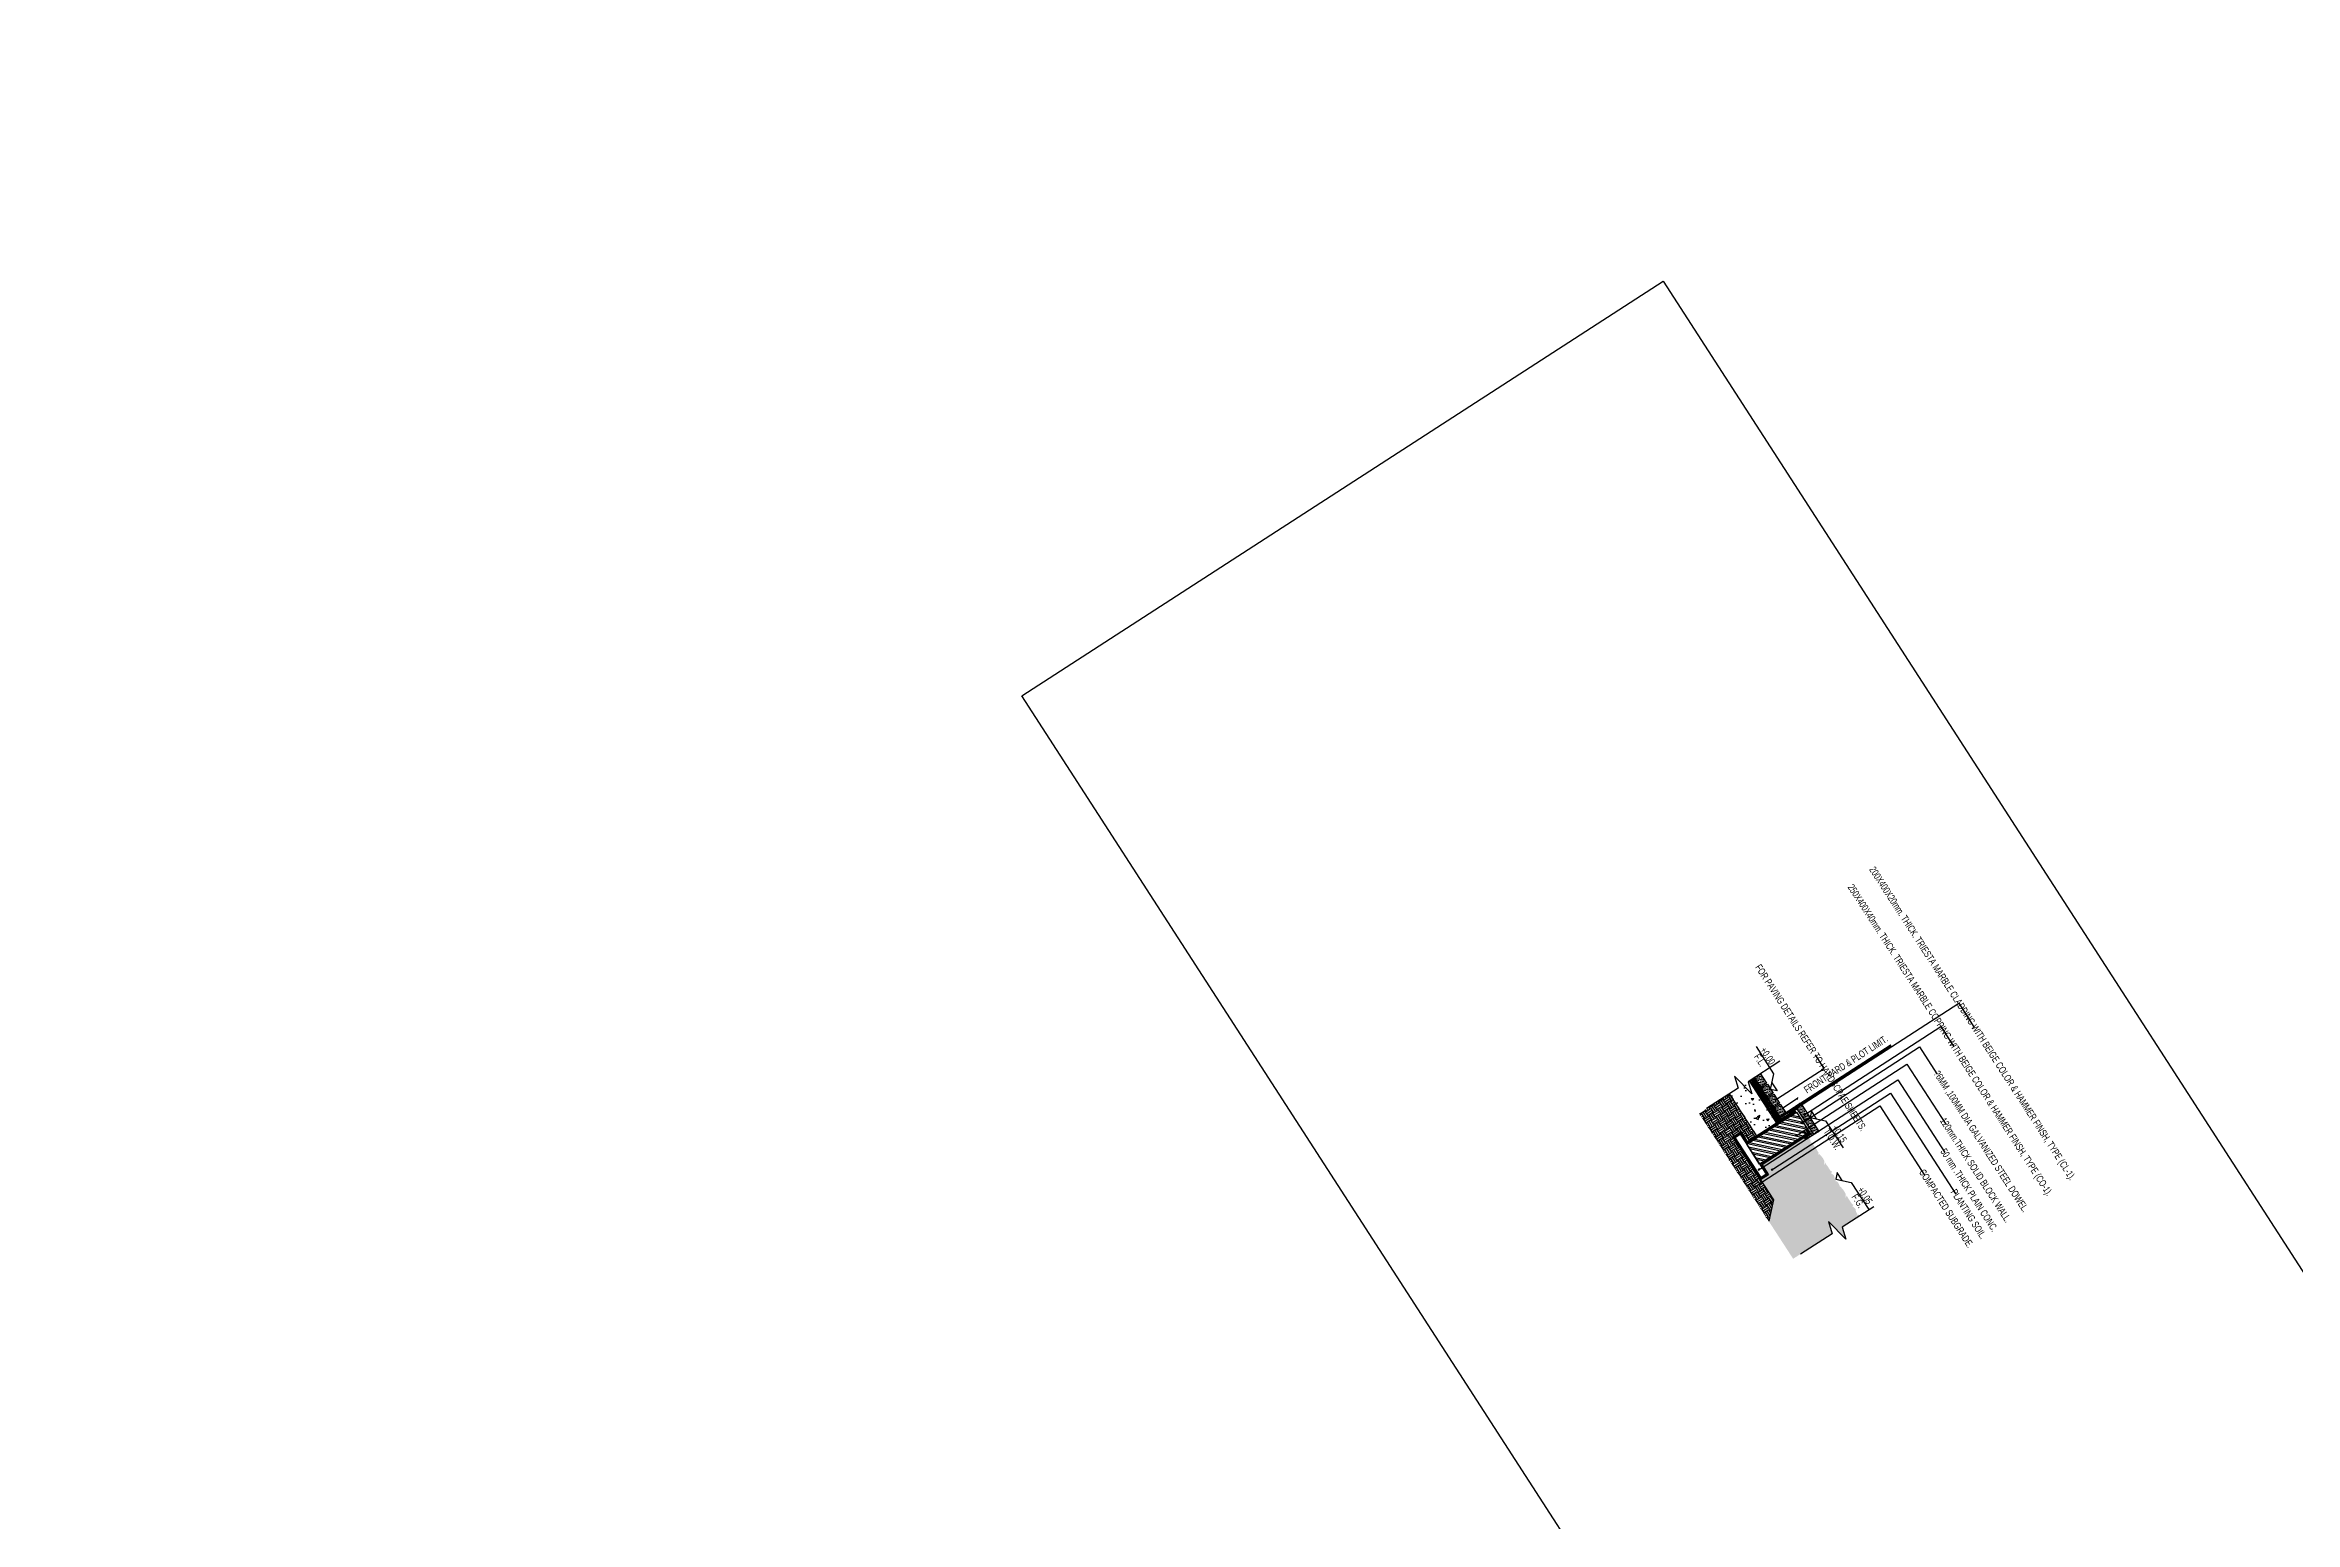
# Model space of a CAD drawing. Extents: x 1 to 1213870, y 9 to 1586095.
# Drawn here: x 606920.45 to 606939.39, y 793043.86 to 793056.29 of the extents above; entities that cross this region are included whole.
import ezdxf
from ezdxf import colors
from ezdxf.entities.mleader import LeaderData, LeaderLine
from ezdxf.enums import TextEntityAlignment as Align
from ezdxf.math import Vec2, Vec3

# ---------------------------------------------------------------- set-up
doc = ezdxf.new("R2010")
doc.units = 0
doc.header["$LTSCALE"] = 10
doc.header["$MEASUREMENT"] = 0
doc.header["$PDMODE"] = 35
doc.header["$PDSIZE"] = 0.15
for name, pattern in [('ACAD_ISO10W100', [18, 12, -3, 0, -3]), ('water proof2', [0.65, 0.4, -0.25]), ('XR-HARDSCAPE$0$HIDDEN', [0.375, 0.25, -0.125])]:
    doc.linetypes.add(name, pattern=pattern)
doc.layers.get('0').update_dxf_attribs({"color": 255})
for name, color, linetype in [('HATCH', 252, 'Continuous'), ('LA-DT-COPPING', 240, 'Continuous'), ('LA-DT-COPPING HATCH', 195, 'Continuous'), ('LA-DT-CRUSHED STONE- HATCH', 245, 'Continuous'), ('LA-DT-HATCH -SAND', 19, 'Continuous'), ('LA-DT-METAL', 100, 'Continuous'), ('LA-DT-PAVING', 40, 'Continuous'), ('LA-DT-PAVING-HATCH', 45, 'Continuous'), ('LA-DT-PLAIN CONC', 202, 'Continuous'), ('LA-DT-PLAIN CONC-HATCH', 19, 'Continuous'), ('LA-DT-PLANTING-SOIL-HATCH', 85, 'Continuous'), ('LA-DT-REINFORCED CONCRETE', 50, 'Continuous'), ('LA-DT-SEC', 1, 'Continuous'), ('LA-GNRL-BREAK LINE', 1, 'Continuous'), ('LA-GNRL-Design Leader', 242, 'Continuous'), ('LA-STAK-Dimensions', 3, 'Continuous'), ('LEV', 1, 'Continuous'), ('MECHANICAL FIXATION', 1, 'Continuous'), ('WIPEOUT', 251, 'Continuous')]:
    doc.layers.add(name, color=color, linetype=linetype)
doc.layers.add('LA-DT-WATERPROOF', color=252, linetype='water proof2', lineweight=0)
doc.layers.add('LA-GNRL-LIMIT OF WORK', color=7, linetype='ACAD_ISO10W100', true_color=0xe60000)
doc.styles.add('ARCHITEXT', font='architxt.shx')
doc.styles.add('TXT- (design)', font='stylu.ttf', dxfattribs={"width": 0.7})
doc.dimstyles.new('DIM (1-20)', dxfattribs={"dimtxt": 0.06, "dimasz": 0.012, "dimexe": 0.09, "dimexo": 0, "dimgap": 0.008, "dimtad": 1, "dimzin": 0, "dimdsep": 46, "dimtxsty": 'ARCHITEXT', "dimblk": 'OBLIQUE', "dimcen": 0.008, "dimse1": 1, "dimse2": 1, "dimclrd": 8, "dimclre": 9, "dimclrt": 256, "dimazin": 0, "dimtfac": 1, "dimtofl": 0, "dimtmove": 2, "dimatfit": 3, "dimldrblk": 'OBLIQUE', "dimfxl": 0.09, "dimtolj": 1, "dimarcsym": 0})

# ---------------------------------------------------------------- blocks, each defined once
blk = doc.blocks.new('_BoxFilled')
at = {"color": 0, "linetype": 'ByBlock', "lineweight": -2}
blk.add_line((-0.5, 0), (-1, 0), dxfattribs=at)
at = {"color": 0, "linetype": 'ByBlock'}
blk.add_solid([(-0.5, 0.5), (0.5, 0.5), (-0.5, -0.5), (0.5, -0.5)], dxfattribs=at)
blk = doc.blocks.new('*U7')
at = {"color": 0, "linetype": 'ByBlock'}
for p, q in [((-1.02, 5.09), (-2.54, 0)), ((1.02, -5.09), (-1.02, 5.09)), ((2.54, 0), (1.02, -5.09))]:
    blk.add_line(p, q, dxfattribs=at)
for p, q in [((18.35, 0), (2.54, 0)), ((-2.54, 0), (-18.35, 0))]:
    blk.add_line(p, q)
blk = doc.blocks.new('*U28')
for p, q in [((0.002, 0.002), (-0.002, 0.002)), ((-0.002, 0.002), (0, 0)), ((0, 0), (0.00476, 0.00476)), ((0.00476, 0.00476), (0.01833, 0.00476))]:
    blk.add_line(p, q)
at = {"style": 'TXT- (design)', "width": 0.7}
for tag, p in [('LEVEL', (0.01247, 0.00516)), ('TAG', (0.01277, 0.00145))]:
    blk.add_attdef(tag, text='', height=0.003, dxfattribs=at).set_placement(p, align=Align.CENTER)
blk = doc.blocks.new('*U27')
for p, q in [((-0.00476, 0.00476), (-0.01833, 0.00476)), ((0, 0), (-0.00476, 0.00476)), ((-0.002, 0.002), (0.002, 0.002)), ((0.002, 0.002), (0, 0))]:
    blk.add_line(p, q)
at = {"style": 'TXT- (design)', "width": 0.7}
for tag, p in [('LEVEL', (-0.01246, 0.00516)), ('TAG', (-0.01276, 0.00145))]:
    blk.add_attdef(tag, text='', height=0.003, dxfattribs=at).set_placement(p, align=Align.CENTER)
blk = doc.blocks.new('*U40')
blk.add_wipeout([(0.006, 0.01), (0.003, 0.01), (0.003, -0.01), (0.006, -0.01), (0.006, -0.028), (-0.006, -0.028), (-0.006, -0.01), (-0.003, -0.01), (-0.003, 0.01), (-0.006, 0.01), (-0.006, 0.028), (0.006, 0.028)]).dxf.layer = 'WIPEOUT'
at = {"layer": 'HATCH'}
for points in [[(-0.002, 0.025), (-0.002, -0.025)], [(-0.002, 0.025), (-0.002, -0.025)], [(-0.001, 0.025), (-0.001, -0.025)], [(-0.001, 0.025), (-0.001, -0.025)], [(0, 0.025), (0, -0.025)], [(0.001, 0.025), (0.001, -0.025)], [(0.001, 0.025), (0.001, -0.025)], [(0.002, 0.025), (0.002, -0.025)], [(0.002, 0.025), (0.002, -0.025)]]:
    blk.add_lwpolyline(points, dxfattribs=at)
at = {"layer": 'LA-DT-METAL', "ltscale": 1.5}
for points in [[(-0.006, 0.01), (-0.006, 0.028), (0.006, 0.028), (0.006, 0.01)], [(0.006, -0.01), (0.006, -0.028), (-0.006, -0.028), (-0.006, -0.01)]]:
    blk.add_lwpolyline(points, dxfattribs=at)
blk.add_lwpolyline([(-0.003, -0.025), (-0.003, 0.025), (0.003, 0.025), (0.003, -0.025)], close=True, dxfattribs=at)
blk = doc.blocks.new('_OBLIQUE')
at = {"color": 0, "linetype": 'ByBlock'}
blk.add_line((-0.5, -0.5), (0.5, 0.5), dxfattribs=at)
blk = doc.blocks.new('*D125')
at = {"layer": 'Defpoints', "color": 0, "transparency": 16777216}
for p in [(606935.082, 793047.345), (606935.127, 793047.275), (606935.253, 793047.356)]:
    blk.add_point(p, dxfattribs=at)
at = {"layer": 'LA-STAK-Dimensions', "color": 1, "lineweight": -2, "transparency": 16777216}
blk.add_line((606935.207, 793047.426), (606935.082, 793047.345), dxfattribs=at)
at = {"layer": 'LA-STAK-Dimensions', "color": 1, "lineweight": -2, "transparency": 16777216, "xscale": 0.012, "yscale": 0.012, "zscale": 0.012}
for p, rotation in [((606935.082, 793047.345), 212.8680322203893), ((606935.207, 793047.426), 32.8680322203893)]:
    blk.add_blockref('_OBLIQUE', p, dxfattribs=dict(at, rotation=rotation))
at = {"layer": 'LA-STAK-Dimensions', "transparency": 16777216, "insert": (1213870.269, 1586094.821), "char_height": 0.06, "attachment_point": 5, "rotation": 32.868, "style": 'TXT- (design)'}
blk.add_mtext('\\A1;0.15', dxfattribs=at)
blk = doc.blocks.new('mfixation')
for p, q in [((-0.026, -0.056), (-0.026, -0.049)), ((-0.015, -0.051), (-0.026, -0.049)), ((-0.015, -0.055), (-0.026, -0.056)), ((-0.026, -0.085), (-0.026, -0.077)), ((-0.015, -0.079), (-0.026, -0.077)), ((-0.015, -0.083), (-0.026, -0.085)), ((-0.015, -0.056), (-0.015, -0.049)), ((-0.005, -0.051), (-0.015, -0.049)), ((-0.005, -0.055), (-0.015, -0.056)), ((-0.015, -0.085), (-0.015, -0.077)), ((-0.005, -0.079), (-0.015, -0.077)), ((-0.005, -0.083), (-0.015, -0.085)), ((-0.005, -0.051), (0.01, -0.051)), ((-0.005, -0.055), (-0.005, -0.051)), ((-0.005, -0.055), (0.01, -0.055)), ((-0.005, -0.079), (0.01, -0.079)), ((-0.005, -0.083), (-0.005, -0.079)), ((-0.005, -0.083), (0.01, -0.083)), ((0.007, -0.101), (0.007, -0.034)), ((0.007, -0.034), (0.01, -0.034)), ((0.01, -0.101), (0.01, -0.034)), ((0.01, -0.048), (0.011, -0.048)), ((0.01, -0.057), (0.011, -0.057)), ((0.01, -0.076), (0.011, -0.076)), ((0.01, -0.085), (0.011, -0.085)), ((0.011, -0.048), (0.011, -0.049)), ((0.011, -0.049), (0.011, -0.057)), ((0.012, -0.049), (0.011, -0.05)), ((0.011, -0.051), (0.016, -0.051)), ((0.011, -0.055), (0.016, -0.055)), ((0.011, -0.056), (0.012, -0.057)), ((0.011, -0.057), (0.011, -0.057)), ((0.011, -0.076), (0.011, -0.077)), ((0.011, -0.077), (0.011, -0.085)), ((0.012, -0.077), (0.011, -0.078)), ((0.011, -0.079), (0.016, -0.079)), ((0.011, -0.083), (0.016, -0.083)), ((0.011, -0.084), (0.012, -0.085)), ((0.011, -0.085), (0.011, -0.085)), ((0.012, -0.049), (0.015, -0.049)), ((0.012, -0.057), (0.015, -0.057)), ((0.012, -0.077), (0.015, -0.077)), ((0.012, -0.085), (0.015, -0.085)), ((0.032, -0.103), (0.013, -0.103)), ((0.032, -0.106), (0.013, -0.106)), ((0.015, -0.049), (0.016, -0.05)), ((0.016, -0.056), (0.015, -0.057)), ((0.015, -0.077), (0.016, -0.078)), ((0.016, -0.084), (0.015, -0.085)), ((0.016, -0.05), (0.016, -0.056)), ((0.016, -0.078), (0.016, -0.084)), ((0.034, -0.083), (0.034, -0.101)), ((0.034, -0.083), (0.037, -0.083)), ((0.037, -0.083), (0.037, -0.101))]:
    blk.add_line(p, q)
for centre, radius, start, end in [((0.013, -0.101), 0.00554, 180, 270), ((0.013, -0.101), 0.00254, 180, 270), ((0.032, -0.101), 0.00254, 270, 0), ((0.032, -0.101), 0.00554, 270, 0)]:
    blk.add_arc(centre, radius, start, end)

msp = doc.modelspace()

# ---------------------------------------------------------------- hatches: boundary and pattern name
at = {"layer": 'LA-DT-COPPING HATCH'}
h = msp.add_hatch(dxfattribs=at)
h.set_pattern_fill('ANSI33', color=256, scale=0.1, angle=-90, style=0)
h.set_pattern_definition([(347.86803, (606928.987758, 793053.017904), (0.0052541, 0.02444165), []), (347.86803, (606928.997352, 793053.003056), (0.0052541, 0.02444165), [0.0125, -0.00625])])
h.paths.add_polyline_path([(606935.2, 793047.337), (606935.069, 793047.253), (606935.059, 793047.27), (606935.189, 793047.354)])
h = msp.add_hatch(dxfattribs=at)
h.set_pattern_fill('ANSI33', color=256, scale=0.1, angle=-90, style=0)
h.set_pattern_definition([(347.86803, (606926.022162, 793051.43823), (0.0052541, 0.024441653), []), (347.86803, (606926.031756, 793051.423383), (0.0052541, 0.024441653), [0.0125, -0.00625])])
edge = h.paths.add_edge_path()
edge.add_line((606935.189, 793047.362), (606935.223, 793047.384))
edge.add_arc((606935.228, 793047.376), 0.01, 32.868, 122.868, ccw=False)
edge.add_line((606935.237, 793047.381), (606935.386, 793047.149))
edge.add_line((606935.386, 793047.149), (606935.344, 793047.122))
edge.add_line((606935.344, 793047.122), (606935.189, 793047.362))
at = {"layer": 'LA-DT-CRUSHED STONE- HATCH'}
h = msp.add_hatch(dxfattribs=at)
h.set_pattern_fill('AR-CONC', color=256, scale=0.03, angle=-52.0798)
h.set_pattern_definition([(30.7882, (606935.69748, 793055.38799), (0.1969997, -0.088584), [0.0225, -0.2475]), (335.7882, (606935.69748, 793055.388), (0.034948, 0.226788), [0.018, -0.198]), (81.2396, (606935.7139, 793055.3806), (0.2319477, 0.1382037), [0.019122, -0.2103426]), (26.9724, (606935.71723, 793055.44465), (0.286002, -0.152247), [0.03375, -0.37125]), (77.424, (606935.74106, 793055.43196), (0.360946, 0.183692), [0.028683, -0.315514]), (331.9723, (606935.71723, 793055.44465), (0.360946, 0.183692), [0.027, -0.297]), (1.7882, (606935.74062, 793055.42061), (0.1293534, -0.1729847), [0.0225, -0.2475]), (306.7882, (606935.74062, 793055.42061), (0.140515, 0.18141), [0.018, -0.198]), (52.2396, (606935.7514, 793055.4062), (0.2698685, 0.008425), [0.019122, -0.2103426]), (18.2882, (606935.69748, 793055.38799), (0.03630755, 0.09310595), [0, -0.1956, 0, -0.201, 0, -0.19875]), (348.2882, (606935.69748, 793055.38799), (0.1134613, 0.0857641), [0, -0.1146, 0, -0.1911, 0, -0.07575]), (308.2882, (606935.63431, 793055.41), (0.14900134, -0.0590877), [0, -0.075, 0, -0.234, 0, -0.3105]), (298.2882, (606935.60598, 793055.41988), (0.1750945, -0.0292122), [0, -0.0975, 0, -0.1554, 0, -0.2205])])
h.paths.add_polyline_path([(606934.802, 793047.574), (606934.634, 793047.466), (606934.862, 793047.113), (606935.03, 793047.222)])
at = {"layer": 'LA-DT-HATCH -SAND'}
h = msp.add_hatch(dxfattribs=at)
h.set_pattern_fill('DOTS', color=256, scale=0.1, angle=167.8381, style=0)
h.set_pattern_definition([(200.70613, (606934.777224, 793053.5224436), (-0.0007133015, -0.0069512104), [0, -0.00625])])
h.paths.add_polyline_path([(606934.844, 793047.602), (606934.802, 793047.574), (606935.03, 793047.222), (606935.072, 793047.249)])
at = {"layer": 'LA-DT-PAVING-HATCH'}
h = msp.add_hatch(dxfattribs=at)
h.set_pattern_fill('ANSI33', color=256, scale=0.1, angle=-90, style=0)
h.set_pattern_definition([(347.86803, (606935.192561, 793055.910096), (0.0052541, 0.02444165), []), (347.86803, (606935.202155, 793055.895249), (0.0052541, 0.02444165), [0.0125, -0.00625])])
h.paths.add_polyline_path([(606934.895, 793047.634), (606934.946, 793047.554), (606934.896, 793047.522), (606934.844, 793047.602)])
h = msp.add_hatch(dxfattribs=at)
h.set_pattern_fill('ANSI33', color=256, scale=0.1, angle=-90, style=0)
h.set_pattern_definition([(347.86803, (606935.246832, 793055.826104), (0.0052541, 0.02444165), []), (347.86803, (606935.256426, 793055.811256), (0.0052541, 0.02444165), [0.0125, -0.00625])])
h.paths.add_polyline_path([(606934.952, 793047.546), (606935, 793047.47), (606934.95, 793047.438), (606934.901, 793047.513)])
h = msp.add_hatch(dxfattribs=at)
h.set_pattern_fill('ANSI33', color=256, scale=0.1, angle=-90, style=0)
h.set_pattern_definition([(347.86803, (606935.301102, 793055.742112), (0.0052541, 0.02444165), []), (347.86803, (606935.310696, 793055.727264), (0.0052541, 0.02444165), [0.0125, -0.00625])])
h.paths.add_polyline_path([(606935.006, 793047.462), (606935.055, 793047.386), (606935.004, 793047.354), (606934.955, 793047.429)])
h = msp.add_hatch(dxfattribs=at)
h.set_pattern_fill('ANSI32', color=256, scale=0.1)
h.set_pattern_definition([(347.86803, (606923.076197, 793049.72941), (0.00788115, 0.03666248), []), (347.86803, (606923.08579, 793049.714563), (0.00788115, 0.03666248), [])])
h.paths.add_polyline_path([(606935.198, 793047.312), (606935.306, 793047.144), (606934.886, 793046.873), (606934.778, 793047.041)])
h = msp.add_hatch(dxfattribs=at)
h.set_pattern_fill('ANSI33', color=256, scale=0.1, angle=-90, style=0)
h.set_pattern_definition([(347.86803, (606935.355373, 793055.65812), (0.0052541, 0.02444165), []), (347.86803, (606935.364967, 793055.643272), (0.0052541, 0.02444165), [0.0125, -0.00625])])
h.paths.add_polyline_path([(606935.06, 793047.378), (606935.109, 793047.302), (606935.059, 793047.27), (606935.01, 793047.345)])
at = {"layer": 'LA-DT-PLAIN CONC-HATCH'}
h = msp.add_hatch(dxfattribs=at)
h.set_pattern_fill('EARTH', color=256, scale=0.18, angle=-90)
h.set_pattern_definition([(302.86803, (606928.98776, 793053.017904), (0.0622183, -0.01337476), [0.045, -0.045]), (302.86803, (606929.00193, 793053.027063), (0.0622183, -0.01337476), [0.045, -0.045]), (302.86803, (606929.016106, 793053.03622), (0.0622183, -0.01337476), [0.045, -0.045]), (32.86803, (606929.023883, 793053.03455), (0.01337476, 0.0622183), [0.045, -0.045]), (32.86803, (606929.03304, 793053.020375), (0.01337476, 0.0622183), [0.045, -0.045]), (32.86803, (606929.0422, 793053.0062), (0.01337476, 0.0622183), [0.045, -0.045])])
h.paths.add_polyline_path([(606934.634, 793047.466), (606934.378, 793047.3), (606934.964, 793046.393), (606935.003, 793046.573), (606934.894, 793046.741), (606934.661, 793047.102), (606934.728, 793047.145), (606934.782, 793047.061), (606934.862, 793047.113)])
at = {"layer": 'LA-DT-PLANTING-SOIL-HATCH', "ltscale": 0.5}
h = msp.add_hatch(dxfattribs=at)
h.set_pattern_fill('AR-SAND', color=256, scale=0.01, angle=309.4011, style=0)
h.set_pattern_definition([(19.76918, (606934.81638, 793053.738237), (0.005268044, 0.018544797), [0, -0.0152, 0, -0.017, 0, -0.01625]), (349.76918, (606934.81638, 793053.738237), (0.0254518, 0.0214911), [0, -0.0082, 0, -0.0137, 0, -0.00525]), (309.76918, (606934.804664, 793053.741983), (0.029679367, -0.009430076), [0, -0.005, 0, -0.018, 0, -0.0235]), (299.76918, (606934.804664, 793053.741983), (0.03130621, -0.00079518), [0, -0.0025, 0, -0.0118, 0, -0.0135])])
edge = h.paths.add_edge_path()
edge.add_line((606934.907, 793046.868), (606934.961, 793046.784))
edge.add_line((606934.961, 793046.784), (606934.894, 793046.741))
edge.add_line((606934.894, 793046.741), (606935.003, 793046.573))
edge.add_line((606935.003, 793046.573), (606934.964, 793046.393))
edge.add_line((606934.964, 793046.393), (606935.169, 793046.077))
edge.add_line((606935.169, 793046.077), (606935.496, 793046.289))
edge.add_line((606935.496, 793046.289), (606935.466, 793046.391))
edge.add_line((606935.466, 793046.391), (606935.611, 793046.242))
edge.add_line((606935.611, 793046.242), (606935.581, 793046.344))
edge.add_line((606935.581, 793046.344), (606935.728, 793046.438))
edge.add_line((606935.728, 793046.438), (606935.719, 793046.45))
edge.add_line((606935.719, 793046.45), (606935.711, 793046.449))
edge.add_line((606935.711, 793046.449), (606935.7, 793046.439))
edge.add_line((606935.7, 793046.439), (606935.706, 793046.446))
edge.add_line((606935.706, 793046.446), (606935.71, 793046.454))
edge.add_line((606935.71, 793046.454), (606935.703, 793046.464))
edge.add_line((606935.703, 793046.464), (606935.697, 793046.475))
edge.add_line((606935.697, 793046.475), (606935.695, 793046.495))
edge.add_line((606935.695, 793046.495), (606935.689, 793046.502))
edge.add_line((606935.689, 793046.502), (606935.676, 793046.514))
edge.add_line((606935.676, 793046.514), (606935.666, 793046.516))
edge.add_line((606935.666, 793046.516), (606935.676, 793046.53))
edge.add_line((606935.676, 793046.53), (606935.662, 793046.542))
edge.add_line((606935.662, 793046.542), (606935.652, 793046.557))
edge.add_line((606935.652, 793046.557), (606935.641, 793046.574))
edge.add_line((606935.641, 793046.574), (606935.63, 793046.589))
edge.add_line((606935.63, 793046.589), (606935.624, 793046.601))
edge.add_line((606935.624, 793046.601), (606935.621, 793046.607))
edge.add_line((606935.621, 793046.607), (606935.609, 793046.589))
edge.add_line((606935.609, 793046.589), (606935.611, 793046.606))
edge.add_line((606935.611, 793046.606), (606935.612, 793046.62))
edge.add_line((606935.612, 793046.62), (606935.602, 793046.641))
edge.add_line((606935.602, 793046.641), (606935.589, 793046.659))
edge.add_line((606935.589, 793046.659), (606935.577, 793046.672))
edge.add_line((606935.577, 793046.672), (606935.574, 793046.679))
edge.add_line((606935.574, 793046.679), (606935.563, 793046.686))
edge.add_line((606935.563, 793046.686), (606935.549, 793046.715))
edge.add_line((606935.549, 793046.715), (606935.539, 793046.728))
edge.add_line((606935.539, 793046.728), (606935.531, 793046.728))
edge.add_line((606935.531, 793046.728), (606935.52, 793046.717))
edge.add_line((606935.52, 793046.717), (606935.526, 793046.725))
edge.add_line((606935.526, 793046.725), (606935.53, 793046.732))
edge.add_line((606935.53, 793046.732), (606935.523, 793046.742))
edge.add_line((606935.523, 793046.742), (606935.518, 793046.754))
edge.add_line((606935.518, 793046.754), (606935.516, 793046.773))
edge.add_line((606935.516, 793046.773), (606935.509, 793046.781))
edge.add_line((606935.509, 793046.781), (606935.497, 793046.792))
edge.add_line((606935.497, 793046.792), (606935.487, 793046.794))
edge.add_line((606935.487, 793046.794), (606935.496, 793046.809))
edge.add_line((606935.496, 793046.809), (606935.482, 793046.82))
edge.add_line((606935.482, 793046.82), (606935.472, 793046.835))
edge.add_line((606935.472, 793046.835), (606935.462, 793046.852))
edge.add_line((606935.462, 793046.852), (606935.45, 793046.867))
edge.add_line((606935.45, 793046.867), (606935.444, 793046.879))
edge.add_line((606935.444, 793046.879), (606935.442, 793046.886))
edge.add_line((606935.442, 793046.886), (606935.429, 793046.867))
edge.add_line((606935.429, 793046.867), (606935.431, 793046.884))
edge.add_line((606935.431, 793046.884), (606935.432, 793046.898))
edge.add_line((606935.432, 793046.898), (606935.422, 793046.92))
edge.add_line((606935.422, 793046.92), (606935.409, 793046.937))
edge.add_line((606935.409, 793046.937), (606935.397, 793046.95))
edge.add_line((606935.397, 793046.95), (606935.394, 793046.957))
edge.add_line((606935.394, 793046.957), (606935.377, 793046.955))
edge.add_line((606935.377, 793046.955), (606935.384, 793046.969))
edge.add_line((606935.384, 793046.969), (606935.375, 793046.982))
edge.add_line((606935.375, 793046.982), (606935.366, 793047.001))
edge.add_line((606935.366, 793047.001), (606935.352, 793047.013))
edge.add_line((606935.352, 793047.013), (606935.338, 793047.042))
edge.add_line((606935.338, 793047.042), (606935.328, 793047.055))
edge.add_line((606935.328, 793047.055), (606935.32, 793047.054))
edge.add_line((606935.32, 793047.054), (606935.309, 793047.044))
edge.add_line((606935.309, 793047.044), (606935.315, 793047.051))
edge.add_line((606935.315, 793047.051), (606935.319, 793047.059))
edge.add_line((606935.319, 793047.059), (606935.312, 793047.069))
edge.add_line((606935.312, 793047.069), (606935.317, 793047.072))
edge.add_line((606935.317, 793047.072), (606935.298, 793047.096))
edge.add_line((606935.298, 793047.096), (606935.292, 793047.092))
edge.add_line((606935.292, 793047.092), (606935.288, 793047.1))
edge.add_line((606935.288, 793047.1), (606935.273, 793047.09))
edge.add_arc((606935.27, 793047.095), 0.00554, 212.868, 302.868, ccw=False)
edge.add_line((606935.265, 793047.092), (606935.262, 793047.098))
edge.add_line((606935.262, 793047.098), (606934.907, 793046.868))

# ---------------------------------------------------------------- linework, layer by layer
at = {"linetype": 'ByBlock'}
msp.add_lwpolyline([(606934.075, 793054.305), (606943.114, 793040.316), (606937.714, 793036.828), (606928.676, 793050.816)], close=True, dxfattribs=at)
at = {"layer": 'LA-DT-COPPING'}
msp.add_lwpolyline([(606935.2, 793047.337), (606935.069, 793047.253), (606935.059, 793047.27), (606935.189, 793047.354)], close=True, dxfattribs=at)
msp.add_lwpolyline([(606935.189, 793047.362), (606935.223, 793047.384, -0.414214), (606935.237, 793047.381), (606935.386, 793047.149), (606935.344, 793047.122)], format="xyb", close=True, dxfattribs=at)
at = {"layer": 'LA-DT-PAVING'}
for points in [[(606934.895, 793047.634), (606934.946, 793047.554), (606934.896, 793047.522), (606934.844, 793047.602)], [(606934.952, 793047.546), (606935, 793047.47), (606934.95, 793047.438), (606934.901, 793047.513)], [(606935.006, 793047.462), (606935.055, 793047.386), (606935.004, 793047.354), (606934.955, 793047.429)], [(606935.06, 793047.378), (606935.109, 793047.302), (606935.059, 793047.27), (606935.01, 793047.345)]]:
    msp.add_lwpolyline(points, close=True, dxfattribs=at)
at = {"layer": 'LA-DT-PLAIN CONC', "ltscale": 0.05}
msp.add_lwpolyline([(606934.941, 793046.789), (606934.899, 793046.762), (606934.682, 793047.098), (606934.724, 793047.125)], close=True, dxfattribs=at)
at = {"layer": 'LA-DT-REINFORCED CONCRETE'}
msp.add_lwpolyline([(606935.198, 793047.312), (606935.306, 793047.144), (606934.886, 793046.873), (606934.778, 793047.041)], close=True, dxfattribs=at)
at = {"layer": 'LA-DT-SEC', "elevation": 65.466}
for points in [[(606934.87, 793047.101), (606934.634, 793047.466)], [(606935.038, 793047.209), (606934.802, 793047.574)], [(606935.067, 793047.257), (606934.844, 793047.602)]]:
    msp.add_lwpolyline(points, dxfattribs=at)
at = {"layer": 'LA-DT-SEC'}
msp.add_lwpolyline([(606934.894, 793046.741), (606935.003, 793046.573), (606934.964, 793046.393)], dxfattribs=at)

# ---------------------------------------------------------------- block references
at = {"layer": 'LA-GNRL-BREAK LINE', "xscale": 0.02000000000000001, "yscale": 0.02000000000000001, "zscale": 0.02000000000000001, "rotation": 32.86803193799855}
for p in [(606934.748, 793047.54, 65.466), (606935.539, 793046.316, -65.466)]:
    msp.add_blockref('*U7', p, dxfattribs=at)
at = {"layer": 'LEV', "xscale": 19.99999999999999, "yscale": 19.99999999999999, "zscale": 19.99999999999999, "rotation": 302.8680319908697}
for name, p, values in [('*U27', (606934.979, 793047.503), {'LEVEL': '+0.00', 'TAG': 'F.L.'}), ('*U28', (606935.311, 793047.266), {'LEVEL': '+0.15', 'TAG': 'T.O.W.'}), ('*U28', (606935.527, 793046.747), {'LEVEL': '+0.05', 'TAG': 'F.G.'})]:
    msp.add_blockref(name, p, dxfattribs=at).add_auto_attribs(values)

# ---------------------------------------------------------------- texts
at = {"layer": 'LA-GNRL-Design Leader', "color": 3, "insert": (606935.942, 793047.963, 0), "char_height": 0.06, "width": 0.79441, "attachment_point": 3, "rotation": 32.868, "style": 'TXT- (design)'}
msp.add_mtext('FRONT YARD & PLOT LIMIT.', dxfattribs=at)

# ---------------------------------------------------------------- leaders
at = {"layer": 'LA-GNRL-Design Leader'}
ml = msp.add_multileader_mtext('Standard', dxfattribs=at)
ml.set_content('100 mm. THICK. PLAIN CONC. SLAB, WITH POLISHED FAIR FACE FINISH AND LIGHT GREY COLOR , TYPE (PC-1).', color=3, style='TXT- (design)')
ml.set_leader_properties(color=256)
ml.set_arrow_properties(name='BOXFILLED')
ml.build(insert=Vec2(0, 0))
ml.multileader.update_dxf_attribs({"dogleg_length": 0.001, "arrow_head_size": 0.018, "scale": 20})
ctx = ml.context
ctx.base_point, ctx.scale, ctx.char_height, ctx.arrow_head_size, ctx.landing_gap_size, ctx.plane_origin, ctx.plane_x_axis, ctx.plane_y_axis = Vec3(606950.185, 793052.866, -0.001), 20, 0.06, 0.018, 0.004, Vec3(606951.212, 793056.332, -0.001), Vec3(0.542706, -0.839923), Vec3(0.839923, 0.542706)
ctx.text_align_type = 2
notes = []
notes.append((ctx, [(1, (1, 1, 0), (606950.128, 793052.954, -0.001), (0.542706, -0.839923), 0.105, [(0, [(606949.476, 793052.533, -0.001)], 0, [])])]))
ctx.mtext.insert, ctx.mtext.text_direction, ctx.mtext.rotation, ctx.mtext.width, ctx.mtext.alignment, ctx.mtext.flow_direction = Vec3(606951.106, 793051.506, -0.001), Vec3(0.542706, -0.839923), 5.286044, 1.68294, 3, 5
ml = msp.add_multileader_mtext('Standard', dxfattribs=at)
ml.set_content('200X200mm. R.CONC. UNDER PAVING CURB.', color=3, style='TXT- (design)')
ml.set_leader_properties(color=256)
ml.set_arrow_properties(name='BOXFILLED')
ml.build(insert=Vec2(0, 0))
ml.multileader.update_dxf_attribs({"dogleg_length": 0.001, "arrow_head_size": 0.018, "scale": 20})
ctx = ml.context
ctx.base_point, ctx.scale, ctx.char_height, ctx.arrow_head_size, ctx.landing_gap_size, ctx.plane_origin, ctx.plane_x_axis, ctx.plane_y_axis = Vec3(606950.089, 793052.392, -0.001), 20, 0.06, 0.018, 0.004, Vec3(606951.059, 793055.946, -0.001), Vec3(0.542706, -0.839923), Vec3(0.839923, 0.542706)
ctx.text_align_type = 2
notes.append((ctx, [(1, (1, 1, 0), (606949.975, 793052.568, -0.001), (0.542706, -0.839923), 0.21, [(0, [(606949.501, 793052.262, -0.001)], 0, [])])]))
ctx.mtext.insert, ctx.mtext.text_direction, ctx.mtext.rotation, ctx.mtext.width, ctx.mtext.alignment, ctx.mtext.flow_direction = Vec3(606950.825, 793051.31, -0.001), Vec3(0.542706, -0.839923), 5.286044, 1.46326, 3, 5
ml = msp.add_multileader_mtext('Standard', dxfattribs=at)
ml.set_content('FOR PAVING DETAILS REFER TO HARDSCAPE PLAN.', color=3, style='TXT- (design)')
ml.set_leader_properties(color=256)
ml.set_arrow_properties(name='BOXFILLED')
ml.build(insert=Vec2(0, 0))
ml.multileader.update_dxf_attribs({"dogleg_length": 0.001, "arrow_head_size": 0.018, "scale": 20})
ctx = ml.context
ctx.base_point, ctx.scale, ctx.char_height, ctx.arrow_head_size, ctx.landing_gap_size, ctx.plane_origin, ctx.plane_x_axis, ctx.plane_y_axis = Vec3(606950.119, 793052.575, -0.001), 20, 0.06, 0.018, 0.004, Vec3(606951.146, 793056.042, -0.001), Vec3(0.542706, -0.839923), Vec3(0.839923, 0.542706)
ctx.text_align_type = 2
notes.append((ctx, [(1, (1, 1, 0), (606950.062, 793052.664, -0.001), (0.542706, -0.839923), 0.105, [(0, [(606949.587, 793052.357, -0.001)], 0, [])])]))
ctx.mtext.insert, ctx.mtext.text_direction, ctx.mtext.rotation, ctx.mtext.width, ctx.mtext.alignment, ctx.mtext.flow_direction = Vec3(606950.929, 793051.38, -0.001), Vec3(0.542706, -0.839923), 5.286044, 1.46326, 3, 5
ml = msp.add_multileader_mtext('Standard', dxfattribs=at)
ml.set_content('GARBAGE DISPOSAL, BY OTHERS.', color=3, style='TXT- (design)')
ml.set_leader_properties(color=256)
ml.set_arrow_properties(name='BOXFILLED')
ml.build(insert=Vec2(0, 0))
ml.multileader.update_dxf_attribs({"dogleg_length": 0.001, "arrow_head_size": 0.018, "scale": 20})
ctx = ml.context
ctx.base_point, ctx.scale, ctx.char_height, ctx.arrow_head_size, ctx.landing_gap_size, ctx.plane_origin, ctx.plane_x_axis, ctx.plane_y_axis = Vec3(606950.647, 793052.358, -0.001), 20, 0.06, 0.018, 0.004, Vec3(606951.382, 793056.278, -0.001), Vec3(0.542706, -0.839923), Vec3(0.839923, 0.542706)
ctx.text_align_type = 2
notes.append((ctx, [(1, (1, 1, 0), (606950.298, 793052.9, -0.001), (0.542706, -0.839923), 0.644, [(0, [(606950.21, 793053.035, -0.001)], 0, [])])]))
ctx.mtext.insert, ctx.mtext.text_direction, ctx.mtext.rotation, ctx.mtext.width, ctx.mtext.alignment, ctx.mtext.flow_direction = Vec3(606951.202, 793051.565, -0.001), Vec3(0.542706, -0.839923), 5.286044, 1.2634, 3, 5
ml = msp.add_multileader_mtext('Standard', dxfattribs=at)
ml.set_content('FOR PAVING DETAILS REFER TO HARDSCPAE SHEETS.', color=3, style='TXT- (design)')
ml.set_leader_properties(color=256)
ml.set_arrow_properties(name='BOXFILLED')
ml.build(insert=Vec2(0, 0))
ml.multileader.update_dxf_attribs({"dogleg_length": 0.001, "arrow_head_size": 0.018, "scale": 20})
ctx = ml.context
ctx.base_point, ctx.scale, ctx.char_height, ctx.arrow_head_size, ctx.landing_gap_size, ctx.plane_origin, ctx.plane_x_axis, ctx.plane_y_axis = Vec3(606934.869, 793048.549, -0.001), 20, 0.06, 0.018, 0.004, Vec3(606936.809, 793051.5, -0.001), Vec3(0.542706, -0.839923), Vec3(0.839923, 0.542706)
notes.append((ctx, [(0, (1, 1, 0), (606935.431, 793047.679, -0.001), (-0.542706, 0.839923), 0.137, [(0, [(606935.022, 793047.415, -0.001)], 0, [])])]))
ctx.mtext.insert, ctx.mtext.text_direction, ctx.mtext.rotation, ctx.mtext.width, ctx.mtext.flow_direction = Vec3(606934.897, 793048.563, -0.001), Vec3(0.542706, -0.839923), 5.286044, 0.96871, 5
for ctx, leaders in notes:
    for number, flags, end, landing, length, lines in leaders:
        leader = LeaderData()
        leader.index, (leader.has_last_leader_line, leader.has_dogleg_vector, leader.attachment_direction) = number, flags
        leader.last_leader_point, leader.dogleg_vector, leader.dogleg_length = Vec3(end), Vec3(landing), length
        for number, points, colour, breaks in lines:
            line = LeaderLine()
            line.index, line.vertices, line.color, line.breaks = number, Vec3.list(points), colors.encode_raw_color(colour), breaks
            leader.lines.append(line)
        ctx.leaders.append(leader)

# ---------------------------------------------------------------- next in the draw order: block references
at = {"linetype": 'Continuous', "rotation": 302.8680322192288}
msp.add_blockref('*U40', (606935.261, 793047.234), dxfattribs=at)

# ---------------------------------------------------------------- next in the draw order: hatches: boundary and pattern name
at = {"layer": 'LA-DT-COPPING HATCH'}
h = msp.add_hatch(dxfattribs=at)
h.set_pattern_fill('ANSI33', color=256, scale=0.1, angle=-90, style=0)
h.set_pattern_definition([(347.86803, (606929.126706, 793052.802861), (0.0052541, 0.02444165), []), (347.86803, (606929.1363, 793052.788013), (0.0052541, 0.02444165), [0.0125, -0.00625])])
h.paths.add_polyline_path([(606935.339, 793047.122), (606935.289, 793047.09), (606935.278, 793047.107), (606935.328, 793047.139)])

# ---------------------------------------------------------------- next in the draw order: linework, layer by layer
at = {"layer": 'LA-DT-COPPING'}
msp.add_lwpolyline([(606935.339, 793047.122), (606935.289, 793047.09), (606935.278, 793047.107), (606935.328, 793047.139)], close=True, dxfattribs=at)
at = {"layer": 'LA-DT-SEC'}
msp.add_lwpolyline([(606935.315, 793047.132), (606934.907, 793046.868), (606934.961, 793046.784), (606934.894, 793046.741), (606934.661, 793047.102), (606934.728, 793047.145), (606934.782, 793047.061), (606935.19, 793047.325)], dxfattribs=at)
at = {"layer": 'LA-DT-WATERPROOF', "linetype": 'XR-HARDSCAPE$0$HIDDEN', "ltscale": 10, "const_width": 0.01}
msp.add_lwpolyline([(606935.311, 793047.138), (606934.897, 793046.871), (606934.951, 793046.787), (606934.897, 793046.751), (606934.671, 793047.1), (606934.726, 793047.135), (606934.78, 793047.051), (606935.194, 793047.318)], dxfattribs=at)
at = {"layer": 'LA-GNRL-LIMIT OF WORK', "ltscale": 0.1, "const_width": 0.02}
msp.add_lwpolyline([(606935.994, 793047.874), (606935.059, 793047.27)], dxfattribs=at)

# ---------------------------------------------------------------- next in the draw order: block references
at = {"layer": 'MECHANICAL FIXATION', "extrusion": (5.18942e-10, -9.14014e-11, -1), "xscale": -1, "zscale": -1, "rotation": 57.13196820926726}
msp.add_blockref('mfixation', (-606935.337, 793047.176, 0), dxfattribs=at)

# ---------------------------------------------------------------- next in the draw order: dimensions: what is measured, and where the dimension line sits
at = {"layer": 'LA-STAK-Dimensions'}
dim = msp.add_linear_dim(base=(606935.082, 793047.345), p1=(606935.253, 793047.356), p2=(606935.127, 793047.275), angle=212.868, dimstyle='DIM (1-20)', override={"dimtxsty": 'TXT- (design)', "dimclrd": 1}, dxfattribs=at)
dim.commit()
dim.dimension.update_dxf_attribs({"geometry": '*D125', "text_midpoint": (1213870.269, 1586094.821), "dimtype": 161})

# ---------------------------------------------------------------- next in the draw order: leaders
at = {"layer": 'LA-GNRL-Design Leader'}
ml = msp.add_multileader_mtext('Standard', dxfattribs=at)
ml.set_content('200X400X20mm. THICK. TRIESTA MARBLE CLADDING WITH BEIGE COLOR & HAMMER FINSH, TYPE (CL-1).', color=3, style='TXT- (design)')
ml.set_leader_properties(color=256)
ml.set_arrow_properties(name='BOXFILLED')
ml.build(insert=Vec2(0, 0))
ml.multileader.update_dxf_attribs({"dogleg_length": 0.001, "arrow_head_size": 0.018, "scale": 20})
ctx = ml.context
ctx.base_point, ctx.scale, ctx.char_height, ctx.arrow_head_size, ctx.landing_gap_size, ctx.plane_origin, ctx.plane_x_axis, ctx.plane_y_axis = Vec3(606936.693, 793048.025, -0.001), 20, 0.06, 0.018, 0.004, Vec3(606936.729, 793051.265, -0.001), Vec3(0.542706, -0.839923), Vec3(0.839923, 0.542706)
ctx.text_align_type = 2
notes = []
notes.append((ctx, [(1, (1, 1, 0), (606936.563, 793048.227, -0.001), (0.542706, -0.839923), 0.241, [(0, [(606935.142, 793047.309, -0.001)], 0, [])])]))
ctx.mtext.insert, ctx.mtext.text_direction, ctx.mtext.rotation, ctx.mtext.width, ctx.mtext.alignment, ctx.mtext.flow_direction = Vec3(606937.551, 793046.764, -0.001), Vec3(0.542706, -0.839923), 5.286044, 1.53283, 3, 5
ml = msp.add_multileader_mtext('Standard', dxfattribs=at)
ml.set_content('250X400X40mm. THICK. TRIESTA MARBLE COPPING WITH BEIGE COLOR & HAMMER FINSH, TYPE (CO-1).', color=3, style='TXT- (design)')
ml.set_leader_properties(color=256)
ml.set_arrow_properties(name='BOXFILLED')
ml.build(insert=Vec2(0, 0))
ml.multileader.update_dxf_attribs({"dogleg_length": 0.001, "arrow_head_size": 0.018, "scale": 20})
ctx = ml.context
ctx.base_point, ctx.scale, ctx.char_height, ctx.arrow_head_size, ctx.landing_gap_size, ctx.plane_origin, ctx.plane_x_axis, ctx.plane_y_axis = Vec3(606936.518, 793047.867, -0.001), 20, 0.06, 0.018, 0.004, Vec3(606936.87, 793051.257, -0.001), Vec3(0.542706, -0.839923), Vec3(0.839923, 0.542706)
ctx.text_align_type = 2
notes.append((ctx, [(1, (1, 1, 0), (606936.412, 793048.031, -0.001), (0.542706, -0.839923), 0.195, [(0, [(606935.266, 793047.291, -0.001)], 0, [])])]))
ctx.mtext.insert, ctx.mtext.text_direction, ctx.mtext.rotation, ctx.mtext.width, ctx.mtext.alignment, ctx.mtext.flow_direction = Vec3(606937.358, 793046.633, -0.001), Vec3(0.542706, -0.839923), 5.286044, 1.53283, 3, 5
ml = msp.add_multileader_mtext('Standard', dxfattribs=at)
ml.set_content('\\pxt0;{\\Farchitxt|c0;\x81}6MM ,100MM DIA GALVANIZED STEEL DOWEL.', color=3, style='TXT- (design)')
ml.set_leader_properties(color=256)
ml.set_arrow_properties(name='BOXFILLED')
ml.build(insert=Vec2(0, 0))
ml.multileader.update_dxf_attribs({"dogleg_length": 0.001, "arrow_head_size": 0.018, "scale": 20})
ctx = ml.context
ctx.base_point, ctx.scale, ctx.char_height, ctx.arrow_head_size, ctx.landing_gap_size, ctx.plane_origin, ctx.plane_x_axis, ctx.plane_y_axis = Vec3(606936.378, 793047.635, -0.001), 20, 0.06, 0.018, 0.004, Vec3(606936.691, 793051.086, -0.001), Vec3(0.542706, -0.839923), Vec3(0.839923, 0.542706)
ctx.text_align_type = 2
notes.append((ctx, [(1, (1, 1, 0), (606936.233, 793047.86, -0.001), (0.542706, -0.839923), 0.268, [(0, [(606935.261, 793047.232, -0.001)], 0, [])])]))
ctx.mtext.insert, ctx.mtext.text_direction, ctx.mtext.rotation, ctx.mtext.width, ctx.mtext.alignment, ctx.mtext.flow_direction = Vec3(606937.157, 793046.495, -0.001), Vec3(0.542706, -0.839923), 5.286044, 1.53283, 3, 5
ml = msp.add_multileader_mtext('Standard', dxfattribs=at)
ml.set_content('\\pxt0;120mm.THICK SOLID BLOCK WALL.', color=3, style='TXT- (design)')
ml.set_leader_properties(color=256)
ml.set_arrow_properties(name='BOXFILLED')
ml.build(insert=Vec2(0, 0))
ml.multileader.update_dxf_attribs({"dogleg_length": 0.001, "arrow_head_size": 0.018, "scale": 20})
ctx = ml.context
ctx.base_point, ctx.scale, ctx.char_height, ctx.arrow_head_size, ctx.landing_gap_size, ctx.plane_origin, ctx.plane_x_axis, ctx.plane_y_axis = Vec3(606936.454, 793047.21, -0.001), 20, 0.06, 0.018, 0.004, Vec3(606937.051, 793051.08, -0.001), Vec3(0.542706, -0.839923), Vec3(0.839923, 0.542706)
ctx.text_align_type = 2
notes.append((ctx, [(1, (1, 1, 0), (606936.127, 793047.715, -0.001), (0.542706, -0.839923), 0.602, [(0, [(606935.197, 793047.114, -0.001)], 0, [])])]))
ctx.mtext.insert, ctx.mtext.text_direction, ctx.mtext.rotation, ctx.mtext.width, ctx.mtext.alignment, ctx.mtext.flow_direction = Vec3(606937.01, 793046.408, -0.001), Vec3(0.542706, -0.839923), 5.286044, 0.99047, 3, 5
ml = msp.add_multileader_mtext('Standard', dxfattribs=at)
ml.set_content('COMPACTED SUBGRADE.', color=3, style='TXT- (design)')
ml.set_leader_properties(color=256)
ml.set_arrow_properties(name='BOXFILLED')
ml.build(insert=Vec2(0, 0))
ml.multileader.update_dxf_attribs({"dogleg_length": 0.001, "arrow_head_size": 0.018, "scale": 20})
ctx = ml.context
ctx.base_point, ctx.scale, ctx.char_height, ctx.arrow_head_size, ctx.landing_gap_size, ctx.plane_origin, ctx.plane_x_axis, ctx.plane_y_axis = Vec3(606936.276, 793046.781, -0.001), 20, 0.06, 0.018, 0.004, Vec3(606936.54, 793050.662, -0.001), Vec3(0.542706, -0.839923), Vec3(0.839923, 0.542706)
ctx.text_align_type = 2
notes.append((ctx, [(1, (1, 1, 0), (606935.9, 793047.363, -0.001), (0.542706, -0.839923), 0.693, [(0, [(606934.851, 793046.686, -0.001)], 0, [])])]))
ctx.mtext.insert, ctx.mtext.text_direction, ctx.mtext.rotation, ctx.mtext.width, ctx.mtext.alignment, ctx.mtext.flow_direction = Vec3(606936.692, 793046.195, -0.001), Vec3(0.542706, -0.839923), 5.286044, 0.99047, 3, 5
ml = msp.add_multileader_mtext('Standard', dxfattribs=at)
ml.set_content('PLANTING SOIL.', color=3, style='TXT- (design)')
ml.set_leader_properties(color=256)
ml.set_arrow_properties(name='BOXFILLED')
ml.build(insert=Vec2(0, 0))
ml.multileader.update_dxf_attribs({"dogleg_length": 0.001, "arrow_head_size": 0.018, "scale": 20})
ctx = ml.context
ctx.base_point, ctx.scale, ctx.char_height, ctx.arrow_head_size, ctx.landing_gap_size, ctx.plane_origin, ctx.plane_x_axis, ctx.plane_y_axis = Vec3(606936.539, 793046.62, -0.001), 20, 0.06, 0.018, 0.004, Vec3(606936.613, 793050.759, -0.001), Vec3(0.542706, -0.839923), Vec3(0.839923, 0.542706)
ctx.text_align_type = 2
notes.append((ctx, [(1, (1, 1, 0), (606935.989, 793047.471, -0.001), (0.542706, -0.839923), 1.013, [(0, [(606934.992, 793046.827, -0.001)], 0, [])])]))
ctx.mtext.insert, ctx.mtext.text_direction, ctx.mtext.rotation, ctx.mtext.width, ctx.mtext.alignment, ctx.mtext.flow_direction = Vec3(606936.802, 793046.269, -0.001), Vec3(0.542706, -0.839923), 5.286044, 0.99047, 3, 5
ml = msp.add_multileader_mtext('Standard', dxfattribs=at)
ml.set_content('50 mm .THICK PLAIN CONC.', color=3, style='TXT- (design)')
ml.set_leader_properties(color=256)
ml.set_arrow_properties(name='BOXFILLED')
ml.build(insert=Vec2(0, 0))
ml.multileader.update_dxf_attribs({"dogleg_length": 0.001, "arrow_head_size": 0.018, "scale": 20})
ctx = ml.context
ctx.base_point, ctx.scale, ctx.char_height, ctx.arrow_head_size, ctx.landing_gap_size, ctx.plane_origin, ctx.plane_x_axis, ctx.plane_y_axis = Vec3(606936.445, 793046.973, -0.001), 20, 0.06, 0.018, 0.004, Vec3(606936.746, 793050.918, -0.001), Vec3(0.542706, -0.839923), Vec3(0.839923, 0.542706)
ctx.text_align_type = 2
notes.append((ctx, [(1, (1, 1, 0), (606936.05, 793047.584, -0.001), (0.542706, -0.839923), 0.728, [(0, [(606934.881, 793046.828, -0.001)], 0, [])])]))
ctx.mtext.insert, ctx.mtext.text_direction, ctx.mtext.rotation, ctx.mtext.width, ctx.mtext.alignment, ctx.mtext.flow_direction = Vec3(606936.896, 793046.332, -0.001), Vec3(0.542706, -0.839923), 5.286044, 0.99047, 3, 5
for ctx, leaders in notes:
    for number, flags, end, landing, length, lines in leaders:
        leader = LeaderData()
        leader.index, (leader.has_last_leader_line, leader.has_dogleg_vector, leader.attachment_direction) = number, flags
        leader.last_leader_point, leader.dogleg_vector, leader.dogleg_length = Vec3(end), Vec3(landing), length
        for number, points, colour, breaks in lines:
            line = LeaderLine()
            line.index, line.vertices, line.color, line.breaks = number, Vec3.list(points), colors.encode_raw_color(colour), breaks
            leader.lines.append(line)
        ctx.leaders.append(leader)

doc.saveas('drawing.dxf')
